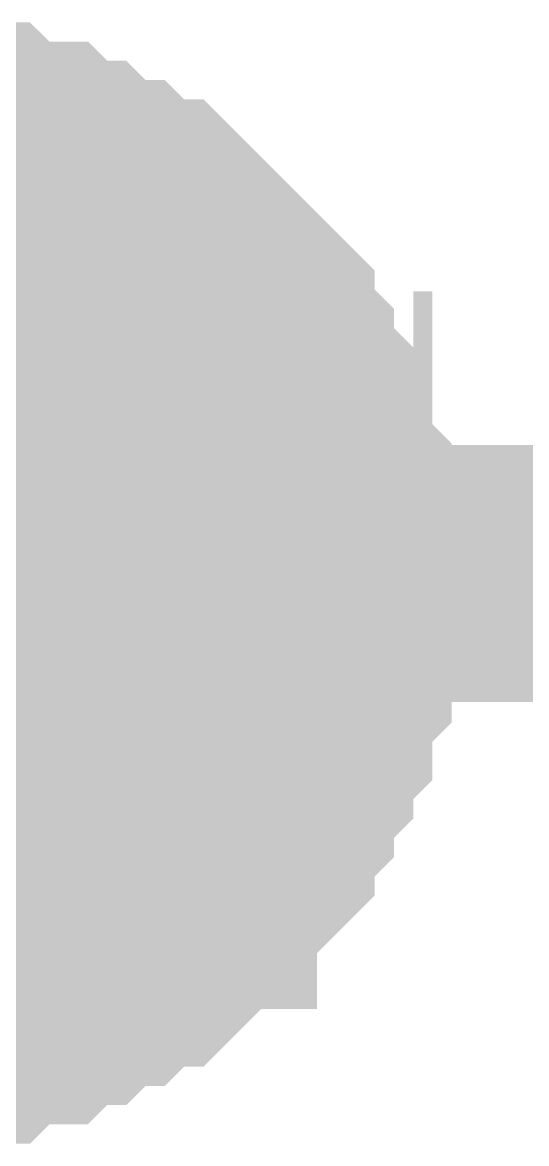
# Model space of a CAD drawing. Header units: millimetres. Extents: x 0 to 800, y 0 to 567.
# Drawn here: x 379.899 to 380.486, y 499.007 to 500.314 of the extents above; entities that cross this region are included whole.
import ezdxf

# ---------------------------------------------------------------- set-up
doc = ezdxf.new("R2010")
doc.units = ezdxf.units.MM
doc.layers.add('Sheet', color=255, linetype='Continuous')

msp = doc.modelspace()

# ---------------------------------------------------------------- linework, layer by layer
at = {"layer": 'Sheet'}
for points, const_width in [([(379.7339, 500.1644), (379.7563, 500.1644), (379.8011, 500.1421), (379.8235, 500.1421), (379.8459, 500.1421), (379.8683, 500.1197), (379.8907, 500.1197), (379.9131, 500.0973), (379.9355, 500.0973), (379.9579, 500.0749), (379.9579, 500.0749), (379.9803, 500.0525), (380.0027, 500.0301), (380.0251, 500.0301), (380.0475, 500.0077), (380.0699, 499.9853), (380.0699, 499.9629), (380.0923, 499.9405), (380.1147, 499.9181), (380.1147, 499.8957), (380.1371, 499.8733), (380.1371, 499.8509), (380.1595, 499.8509), (380.1595, 499.8061), (380.1595, 499.7837), (380.1819, 499.7613), (380.1819, 499.7389), (380.1819, 499.7165), (380.1819, 499.6941), (380.1819, 499.6717)], 0.2997), ([(379.7339, 500.1644), (379.7563, 500.1644), (379.7787, 500.1644), (379.8235, 500.1644), (379.8459, 500.1644), (379.8683, 500.1421), (379.8907, 500.1421), (379.9131, 500.1421), (379.9355, 500.1197), (379.9579, 500.1197), (379.9803, 500.0973), (380.0027, 500.0973), (380.0251, 500.0749), (380.0475, 500.0749), (380.0699, 500.0525), (380.0923, 500.0301), (380.0923, 500.0301), (380.1147, 500.0077), (380.1371, 499.9853), (380.1595, 499.9629), (380.1595, 499.9405), (380.1819, 499.9181), (380.1819, 499.8957), (380.2043, 499.8733), (380.2043, 499.8509), (380.2267, 499.8509), (380.2267, 499.8061), (380.2267, 499.7837), (380.2491, 499.7613), (380.2491, 499.7389), (380.2491, 499.7165), (380.2491, 499.6941), (380.2491, 499.6717)], 0.2997), ([(379.7339, 500.1644), (379.7563, 500.1644), (379.8011, 500.1421), (379.8235, 500.1421), (379.8459, 500.1421), (379.8683, 500.1197), (379.8907, 500.1197), (379.9131, 500.0973), (379.9355, 500.0973), (379.9579, 500.0749), (379.9579, 500.0749), (379.9803, 500.0525), (380.0027, 500.0301), (380.0251, 500.0301), (380.0475, 500.0077), (380.0699, 499.9853), (380.0699, 499.9629), (380.0923, 499.9405), (380.1147, 499.9181), (380.1147, 499.8957), (380.1371, 499.8733), (380.1371, 499.8509), (380.1595, 499.8509), (380.1595, 499.8061), (380.1595, 499.7837), (380.1819, 499.7613), (380.1819, 499.7389), (380.1819, 499.7165), (380.1819, 499.6941), (380.1819, 499.6717)], 0.2997), ([(379.7339, 500.1644), (379.7563, 500.1644), (379.7787, 500.1644), (379.8235, 500.1644), (379.8459, 500.1644), (379.8683, 500.1421), (379.8907, 500.1421), (379.9131, 500.1421), (379.9355, 500.1197), (379.9579, 500.1197), (379.9803, 500.0973), (380.0027, 500.0973), (380.0251, 500.0749), (380.0475, 500.0749), (380.0699, 500.0525), (380.0923, 500.0301), (380.0923, 500.0301), (380.1147, 500.0077), (380.1371, 499.9853), (380.1595, 499.9629), (380.1595, 499.9405), (380.1819, 499.9181), (380.1819, 499.8957), (380.2043, 499.8733), (380.2043, 499.8509), (380.2267, 499.8509), (380.2267, 499.8061), (380.2267, 499.7837), (380.2491, 499.7613), (380.2491, 499.7389), (380.2491, 499.7165), (380.2491, 499.6941), (380.2491, 499.6717)], 0.2997), ([(379.7339, 500.1644), (379.7563, 500.1644), (379.8011, 500.1421), (379.8235, 500.1421), (379.8459, 500.1421), (379.8683, 500.1197), (379.8907, 500.1197), (379.9131, 500.0973), (379.9355, 500.0973), (379.9579, 500.0749), (379.9579, 500.0749), (379.9803, 500.0525), (380.0027, 500.0301), (380.0251, 500.0301), (380.0475, 500.0077), (380.0699, 499.9853), (380.0699, 499.9629), (380.0923, 499.9405), (380.1147, 499.9181), (380.1147, 499.8957), (380.1371, 499.8733), (380.1371, 499.8509), (380.1595, 499.8509), (380.1595, 499.8061), (380.1595, 499.7837), (380.1819, 499.7613), (380.1819, 499.7389), (380.1819, 499.7165), (380.1819, 499.6941), (380.1819, 499.6717)], 0.2997), ([(379.7339, 500.1644), (379.7563, 500.1644), (379.8011, 500.1421), (379.8235, 500.1421), (379.8459, 500.1421), (379.8683, 500.1197), (379.8907, 500.1197), (379.9131, 500.0973), (379.9355, 500.0973), (379.9579, 500.0749), (379.9579, 500.0749), (379.9803, 500.0525), (380.0027, 500.0301), (380.0251, 500.0301), (380.0475, 500.0077), (380.0699, 499.9853), (380.0699, 499.9629), (380.0923, 499.9405), (380.1147, 499.9181), (380.1147, 499.8957), (380.1371, 499.8733), (380.1371, 499.8509), (380.1595, 499.8509), (380.1595, 499.8061), (380.1595, 499.7837), (380.1819, 499.7613), (380.1819, 499.7389), (380.1819, 499.7165), (380.1819, 499.6941), (380.1819, 499.6717)], 0.2997), ([(379.7339, 500.1644), (379.7563, 500.1644), (379.7787, 500.1644), (379.8235, 500.1644), (379.8459, 500.1644), (379.8683, 500.1421), (379.8907, 500.1421), (379.9131, 500.1421), (379.9355, 500.1197), (379.9579, 500.1197), (379.9803, 500.0973), (380.0027, 500.0973), (380.0251, 500.0749), (380.0475, 500.0749), (380.0699, 500.0525), (380.0923, 500.0301), (380.0923, 500.0301), (380.1147, 500.0077), (380.1371, 499.9853), (380.1595, 499.9629), (380.1595, 499.9405), (380.1819, 499.9181), (380.1819, 499.8957), (380.2043, 499.8733), (380.2043, 499.8509), (380.2267, 499.8509), (380.2267, 499.8061), (380.2267, 499.7837), (380.2491, 499.7613), (380.2491, 499.7389), (380.2491, 499.7165), (380.2491, 499.6941), (380.2491, 499.6717)], 0.2997), ([(379.7339, 500.1644), (379.7563, 500.1644), (379.8011, 500.1421), (379.8235, 500.1421), (379.8459, 500.1421), (379.8683, 500.1197), (379.8907, 500.1197), (379.9131, 500.0973), (379.9355, 500.0973), (379.9579, 500.0749), (379.9579, 500.0749), (379.9803, 500.0525), (380.0027, 500.0301), (380.0251, 500.0301), (380.0475, 500.0077), (380.0699, 499.9853), (380.0699, 499.9629), (380.0923, 499.9405), (380.1147, 499.9181), (380.1147, 499.8957), (380.1371, 499.8733), (380.1371, 499.8509), (380.1595, 499.8509), (380.1595, 499.8061), (380.1595, 499.7837), (380.1819, 499.7613), (380.1819, 499.7389), (380.1819, 499.7165), (380.1819, 499.6941), (380.1819, 499.6717)], 0.2997), ([(379.7339, 500.1644), (379.7563, 500.1644), (379.7787, 500.1644), (379.8235, 500.1644), (379.8459, 500.1644), (379.8683, 500.1421), (379.8907, 500.1421), (379.9131, 500.1421), (379.9355, 500.1197), (379.9579, 500.1197), (379.9803, 500.0973), (380.0027, 500.0973), (380.0251, 500.0749), (380.0475, 500.0749), (380.0699, 500.0525), (380.0923, 500.0301), (380.0923, 500.0301), (380.1147, 500.0077), (380.1371, 499.9853), (380.1595, 499.9629), (380.1595, 499.9405), (380.1819, 499.9181), (380.1819, 499.8957), (380.2043, 499.8733), (380.2043, 499.8509), (380.2267, 499.8509), (380.2267, 499.8061), (380.2267, 499.7837), (380.2491, 499.7613), (380.2491, 499.7389), (380.2491, 499.7165), (380.2491, 499.6941), (380.2491, 499.6717)], 0.2997), ([(379.7339, 500.1644), (379.7563, 500.1644), (379.8011, 500.1421), (379.8235, 500.1421), (379.8459, 500.1421), (379.8683, 500.1197), (379.8907, 500.1197), (379.9131, 500.0973), (379.9355, 500.0973), (379.9579, 500.0749), (379.9579, 500.0749), (379.9803, 500.0525), (380.0027, 500.0301), (380.0251, 500.0301), (380.0475, 500.0077), (380.0699, 499.9853), (380.0699, 499.9629), (380.0923, 499.9405), (380.1147, 499.9181), (380.1147, 499.8957), (380.1371, 499.8733), (380.1371, 499.8509), (380.1595, 499.8509), (380.1595, 499.8061), (380.1595, 499.7837), (380.1819, 499.7613), (380.1819, 499.7389), (380.1819, 499.7165), (380.1819, 499.6941), (380.1819, 499.6717)], 0.2997), ([(379.8459, 500.1644), (379.8683, 500.1421), (379.8907, 500.1421), (379.9131, 500.1421), (379.9355, 500.1197), (379.9579, 500.1197), (379.9803, 500.0973), (380.0027, 500.0973), (380.0251, 500.0749), (380.0475, 500.0749), (380.0699, 500.0525), (380.0923, 500.0301), (380.0923, 500.0301), (380.1147, 500.0077), (380.1371, 499.9853), (380.1595, 499.9629), (380.1595, 499.9405), (380.1819, 499.9181), (380.1819, 499.8957), (380.2043, 499.8733), (380.2043, 499.8509), (380.2267, 499.8509), (380.2267, 499.8061), (380.2267, 499.7837), (380.2491, 499.7613), (380.2491, 499.7389), (380.2491, 499.7165), (380.2491, 499.6941), (380.2491, 499.6717)], 0.0991), ([(379.8459, 500.1644), (379.8683, 500.1421), (379.8907, 500.1421), (379.9131, 500.1421), (379.9355, 500.1197), (379.9579, 500.1197), (379.9803, 500.0973), (380.0027, 500.0973), (380.0251, 500.0749), (380.0475, 500.0749), (380.0699, 500.0525), (380.0923, 500.0301), (380.0923, 500.0301), (380.1147, 500.0077), (380.1371, 499.9853), (380.1595, 499.9629), (380.1595, 499.9405), (380.1819, 499.9181), (380.1819, 499.8957), (380.2043, 499.8733), (380.2043, 499.8509), (380.2267, 499.8509), (380.2267, 499.8061), (380.2267, 499.7837), (380.2491, 499.7613), (380.2491, 499.7389), (380.2491, 499.7165), (380.2491, 499.6941), (380.2491, 499.6717)], 0.0991), ([(379.8459, 500.1644), (379.8683, 500.1421), (379.8907, 500.1421), (379.9131, 500.1421), (379.9355, 500.1197), (379.9579, 500.1197), (379.9803, 500.0973), (380.0027, 500.0973), (380.0251, 500.0749), (380.0475, 500.0749), (380.0699, 500.0525), (380.0923, 500.0301), (380.0923, 500.0301), (380.1147, 500.0077), (380.1371, 499.9853), (380.1595, 499.9629), (380.1595, 499.9405), (380.1819, 499.9181), (380.1819, 499.8957), (380.2043, 499.8733), (380.2043, 499.8509), (380.2267, 499.8509), (380.2267, 499.8061), (380.2267, 499.7837), (380.2491, 499.7613), (380.2491, 499.7389), (380.2491, 499.7165), (380.2491, 499.6941), (380.2491, 499.6717)], 0.0991), ([(379.8459, 500.1644), (379.8683, 500.1421), (379.8907, 500.1421), (379.9131, 500.1421), (379.9355, 500.1197), (379.9579, 500.1197), (379.9803, 500.0973), (380.0027, 500.0973), (380.0251, 500.0749), (380.0475, 500.0749), (380.0699, 500.0525), (380.0923, 500.0301), (380.0923, 500.0301), (380.1147, 500.0077), (380.1371, 499.9853), (380.1595, 499.9629), (380.1595, 499.9405), (380.1819, 499.9181), (380.1819, 499.8957), (380.2043, 499.8733), (380.2043, 499.8509), (380.2267, 499.8509), (380.2267, 499.8061), (380.2267, 499.7837), (380.2491, 499.7613), (380.2491, 499.7389), (380.2491, 499.7165), (380.2491, 499.6941), (380.2491, 499.6717)], 0.0991), ([(379.8459, 500.1421), (379.8683, 500.1197), (379.8907, 500.1197), (379.9131, 500.0973), (379.9355, 500.0973), (379.9579, 500.0749), (379.9579, 500.0749), (379.9803, 500.0525), (380.0027, 500.0301), (380.0251, 500.0301), (380.0475, 500.0077), (380.0699, 499.9853), (380.0699, 499.9629), (380.0923, 499.9405), (380.1147, 499.9181), (380.1147, 499.8957), (380.1371, 499.8733), (380.1371, 499.8509), (380.1595, 499.8509), (380.1595, 499.8061), (380.1595, 499.7837), (380.1819, 499.7613), (380.1819, 499.7389), (380.1819, 499.7165), (380.1819, 499.6941), (380.1819, 499.6717)], 0.0991), ([(379.8459, 500.1421), (379.8683, 500.1197), (379.8907, 500.1197), (379.9131, 500.0973), (379.9355, 500.0973), (379.9579, 500.0749), (379.9579, 500.0749), (379.9803, 500.0525), (380.0027, 500.0301), (380.0251, 500.0301), (380.0475, 500.0077), (380.0699, 499.9853), (380.0699, 499.9629), (380.0923, 499.9405), (380.1147, 499.9181), (380.1147, 499.8957), (380.1371, 499.8733), (380.1371, 499.8509), (380.1595, 499.8509), (380.1595, 499.8061), (380.1595, 499.7837), (380.1819, 499.7613), (380.1819, 499.7389), (380.1819, 499.7165), (380.1819, 499.6941), (380.1819, 499.6717)], 0.0991), ([(379.8459, 500.1421), (379.8683, 500.1197), (379.8907, 500.1197), (379.9131, 500.0973), (379.9355, 500.0973), (379.9579, 500.0749), (379.9579, 500.0749), (379.9803, 500.0525), (380.0027, 500.0301), (380.0251, 500.0301), (380.0475, 500.0077), (380.0699, 499.9853), (380.0699, 499.9629), (380.0923, 499.9405), (380.1147, 499.9181), (380.1147, 499.8957), (380.1371, 499.8733), (380.1371, 499.8509), (380.1595, 499.8509), (380.1595, 499.8061), (380.1595, 499.7837), (380.1819, 499.7613), (380.1819, 499.7389), (380.1819, 499.7165), (380.1819, 499.6941), (380.1819, 499.6717)], 0.0991), ([(379.8459, 500.1421), (379.8683, 500.1197), (379.8907, 500.1197), (379.9131, 500.0973), (379.9355, 500.0973), (379.9579, 500.0749), (379.9579, 500.0749), (379.9803, 500.0525), (380.0027, 500.0301), (380.0251, 500.0301), (380.0475, 500.0077), (380.0699, 499.9853), (380.0699, 499.9629), (380.0923, 499.9405), (380.1147, 499.9181), (380.1147, 499.8957), (380.1371, 499.8733), (380.1371, 499.8509), (380.1595, 499.8509), (380.1595, 499.8061), (380.1595, 499.7837), (380.1819, 499.7613), (380.1819, 499.7389), (380.1819, 499.7165), (380.1819, 499.6941), (380.1819, 499.6717)], 0.0991), ([(379.8459, 500.1421), (379.8683, 500.1197), (379.8907, 500.1197), (379.9131, 500.0973), (379.9355, 500.0973), (379.9579, 500.0749), (379.9579, 500.0749), (379.9803, 500.0525), (380.0027, 500.0301), (380.0251, 500.0301), (380.0475, 500.0077), (380.0699, 499.9853), (380.0699, 499.9629), (380.0923, 499.9405), (380.1147, 499.9181), (380.1147, 499.8957), (380.1371, 499.8733), (380.1371, 499.8509), (380.1595, 499.8509), (380.1595, 499.8061), (380.1595, 499.7837), (380.1819, 499.7613), (380.1819, 499.7389), (380.1819, 499.7165), (380.1819, 499.6941), (380.1819, 499.6717)], 0.0991), ([(379.8459, 500.1421), (379.8683, 500.1197), (379.8907, 500.1197), (379.9131, 500.0973), (379.9355, 500.0973), (379.9579, 500.0749), (379.9579, 500.0749), (379.9803, 500.0525), (380.0027, 500.0301), (380.0251, 500.0301), (380.0475, 500.0077), (380.0699, 499.9853), (380.0699, 499.9629), (380.0923, 499.9405), (380.1147, 499.9181), (380.1147, 499.8957), (380.1371, 499.8733), (380.1371, 499.8509), (380.1595, 499.8509), (380.1595, 499.8061), (380.1595, 499.7837), (380.1819, 499.7613), (380.1819, 499.7389), (380.1819, 499.7165), (380.1819, 499.6941), (380.1819, 499.6717)], 0.0991), ([(379.6667, 499.6717), (379.7339, 499.6717), (386.7673, 499.6717), (386.7673, 499.7165)], 0.2997), ([(380.1819, 499.6717), (380.1819, 499.6493), (380.1819, 499.6269), (380.1819, 499.5821), (380.1819, 499.5597), (380.1595, 499.5373), (380.1595, 499.5149), (380.1595, 499.4925), (380.1371, 499.4701), (380.1371, 499.4477), (380.1147, 499.4253), (380.1147, 499.4029), (380.0923, 499.3805), (380.0699, 499.3581), (380.0699, 499.3357), (380.0475, 499.3133), (380.0251, 499.3133), (380.0027, 499.2909), (379.9803, 499.2685), (379.9579, 499.2461), (379.9579, 499.2461), (379.9355, 499.2237), (379.9131, 499.2237), (379.8907, 499.2013), (379.8683, 499.2013), (379.8459, 499.1789), (379.8235, 499.1789), (379.8011, 499.1789), (379.7563, 499.1565), (379.7339, 499.1565)], 0.2997), ([(380.2491, 499.6717), (380.2491, 499.6493), (380.2491, 499.6269), (380.2491, 499.5821), (380.2491, 499.5597), (380.2267, 499.5373), (380.2267, 499.5149), (380.2267, 499.4925), (380.2043, 499.4701), (380.2043, 499.4477), (380.1819, 499.4253), (380.1819, 499.4029), (380.1595, 499.3805), (380.1595, 499.3581), (380.1371, 499.3357), (380.1147, 499.3133), (380.0923, 499.3133), (380.0923, 499.2909), (380.0699, 499.2685), (380.0475, 499.2461), (380.0251, 499.2461), (380.0027, 499.2237), (379.9803, 499.2237), (379.9579, 499.2013), (379.9355, 499.2013), (379.9131, 499.1789), (379.8907, 499.1789), (379.8683, 499.1789), (379.8459, 499.1565), (379.8235, 499.1565), (379.7787, 499.1565), (379.7563, 499.1565), (379.7339, 499.1565)], 0.2997), ([(380.1819, 499.6717), (380.1819, 499.6493), (380.1819, 499.6269), (380.1819, 499.5821), (380.1819, 499.5597), (380.1595, 499.5373), (380.1595, 499.5149), (380.1595, 499.4925), (380.1371, 499.4701), (380.1371, 499.4477), (380.1147, 499.4253), (380.1147, 499.4029), (380.0923, 499.3805), (380.0699, 499.3581), (380.0699, 499.3357), (380.0475, 499.3133), (380.0251, 499.3133), (380.0027, 499.2909), (379.9803, 499.2685), (379.9579, 499.2461), (379.9579, 499.2461), (379.9355, 499.2237), (379.9131, 499.2237), (379.8907, 499.2013), (379.8683, 499.2013), (379.8459, 499.1789), (379.8235, 499.1789), (379.8011, 499.1789), (379.7563, 499.1565), (379.7339, 499.1565)], 0.2997), ([(380.2491, 499.6717), (380.2491, 499.6493), (380.2491, 499.6269), (380.2491, 499.5821), (380.2491, 499.5597), (380.2267, 499.5373), (380.2267, 499.5149), (380.2267, 499.4925), (380.2043, 499.4701), (380.2043, 499.4477), (380.1819, 499.4253), (380.1819, 499.4029), (380.1595, 499.3805), (380.1595, 499.3581), (380.1371, 499.3357), (380.1147, 499.3133), (380.0923, 499.3133), (380.0923, 499.2909), (380.0699, 499.2685), (380.0475, 499.2461), (380.0251, 499.2461), (380.0027, 499.2237), (379.9803, 499.2237), (379.9579, 499.2013), (379.9355, 499.2013), (379.9131, 499.1789), (379.8907, 499.1789), (379.8683, 499.1789), (379.8459, 499.1565), (379.8235, 499.1565), (379.7787, 499.1565), (379.7563, 499.1565), (379.7339, 499.1565)], 0.2997), ([(380.1819, 499.6717), (380.1819, 499.6493), (380.1819, 499.6269), (380.1819, 499.5821), (380.1819, 499.5597), (380.1595, 499.5373), (380.1595, 499.5149), (380.1595, 499.4925), (380.1371, 499.4701), (380.1371, 499.4477), (380.1147, 499.4253), (380.1147, 499.4029), (380.0923, 499.3805), (380.0699, 499.3581), (380.0699, 499.3357), (380.0475, 499.3133), (380.0251, 499.3133), (380.0027, 499.2909), (379.9803, 499.2685), (379.9579, 499.2461), (379.9579, 499.2461), (379.9355, 499.2237), (379.9131, 499.2237), (379.8907, 499.2013), (379.8683, 499.2013), (379.8459, 499.1789), (379.8235, 499.1789), (379.8011, 499.1789), (379.7563, 499.1565), (379.7339, 499.1565)], 0.2997), ([(380.1819, 499.6717), (380.1819, 499.6493), (380.1819, 499.6269), (380.1819, 499.5821), (380.1819, 499.5597), (380.1595, 499.5373), (380.1595, 499.5149), (380.1595, 499.4925), (380.1371, 499.4701), (380.1371, 499.4477), (380.1147, 499.4253), (380.1147, 499.4029), (380.0923, 499.3805), (380.0699, 499.3581), (380.0699, 499.3357), (380.0475, 499.3133), (380.0251, 499.3133), (380.0027, 499.2909), (379.9803, 499.2685), (379.9579, 499.2461), (379.9579, 499.2461), (379.9355, 499.2237), (379.9131, 499.2237), (379.8907, 499.2013), (379.8683, 499.2013), (379.8459, 499.1789), (379.8235, 499.1789), (379.8011, 499.1789), (379.7563, 499.1565), (379.7339, 499.1565)], 0.2997), ([(380.2491, 499.6717), (380.2491, 499.6493), (380.2491, 499.6269), (380.2491, 499.5821), (380.2491, 499.5597), (380.2267, 499.5373), (380.2267, 499.5149), (380.2267, 499.4925), (380.2043, 499.4701), (380.2043, 499.4477), (380.1819, 499.4253), (380.1819, 499.4029), (380.1595, 499.3805), (380.1595, 499.3581), (380.1371, 499.3357), (380.1147, 499.3133), (380.0923, 499.3133), (380.0923, 499.2909), (380.0699, 499.2685), (380.0475, 499.2461), (380.0251, 499.2461), (380.0027, 499.2237), (379.9803, 499.2237), (379.9579, 499.2013), (379.9355, 499.2013), (379.9131, 499.1789), (379.8907, 499.1789), (379.8683, 499.1789), (379.8459, 499.1565), (379.8235, 499.1565), (379.7787, 499.1565), (379.7563, 499.1565), (379.7339, 499.1565)], 0.2997), ([(380.1819, 499.6717), (380.1819, 499.6493), (380.1819, 499.6269), (380.1819, 499.5821), (380.1819, 499.5597), (380.1595, 499.5373), (380.1595, 499.5149), (380.1595, 499.4925), (380.1371, 499.4701), (380.1371, 499.4477), (380.1147, 499.4253), (380.1147, 499.4029), (380.0923, 499.3805), (380.0699, 499.3581), (380.0699, 499.3357), (380.0475, 499.3133), (380.0251, 499.3133), (380.0027, 499.2909), (379.9803, 499.2685), (379.9579, 499.2461), (379.9579, 499.2461), (379.9355, 499.2237), (379.9131, 499.2237), (379.8907, 499.2013), (379.8683, 499.2013), (379.8459, 499.1789), (379.8235, 499.1789), (379.8011, 499.1789), (379.7563, 499.1565), (379.7339, 499.1565)], 0.2997), ([(380.2491, 499.6717), (380.2491, 499.6493), (380.2491, 499.6269), (380.2491, 499.5821), (380.2491, 499.5597), (380.2267, 499.5373), (380.2267, 499.5149), (380.2267, 499.4925), (380.2043, 499.4701), (380.2043, 499.4477), (380.1819, 499.4253), (380.1819, 499.4029), (380.1595, 499.3805), (380.1595, 499.3581), (380.1371, 499.3357), (380.1147, 499.3133), (380.0923, 499.3133), (380.0923, 499.2909), (380.0699, 499.2685), (380.0475, 499.2461), (380.0251, 499.2461), (380.0027, 499.2237), (379.9803, 499.2237), (379.9579, 499.2013), (379.9355, 499.2013), (379.9131, 499.1789), (379.8907, 499.1789), (379.8683, 499.1789), (379.8459, 499.1565), (379.8235, 499.1565), (379.7787, 499.1565), (379.7563, 499.1565), (379.7339, 499.1565)], 0.2997), ([(380.1819, 499.6717), (380.1819, 499.6493), (380.1819, 499.6269), (380.1819, 499.5821), (380.1819, 499.5597), (380.1595, 499.5373), (380.1595, 499.5149), (380.1595, 499.4925), (380.1371, 499.4701), (380.1371, 499.4477), (380.1147, 499.4253), (380.1147, 499.4029), (380.0923, 499.3805), (380.0699, 499.3581), (380.0699, 499.3357), (380.0475, 499.3133), (380.0251, 499.3133), (380.0027, 499.2909), (379.9803, 499.2685), (379.9579, 499.2461), (379.9579, 499.2461), (379.9355, 499.2237), (379.9131, 499.2237), (379.8907, 499.2013), (379.8683, 499.2013), (379.8459, 499.1789), (379.8235, 499.1789), (379.8011, 499.1789), (379.7563, 499.1565), (379.7339, 499.1565)], 0.2997), ([(380.1819, 499.6717), (380.1819, 499.6717), (380.1819, 499.6717), (380.1819, 499.6717), (380.1819, 499.6717), (380.1819, 499.6717), (380.1819, 499.6717), (380.1819, 499.6717), (380.1819, 499.6717), (380.1819, 499.6717), (380.1819, 499.6717), (380.1819, 499.6717), (380.1819, 499.6717), (380.1819, 499.6717), (380.1819, 499.6717), (380.1819, 499.6717), (380.1819, 499.6717), (380.1819, 499.6717), (380.1819, 499.6717), (380.1819, 499.6717), (380.1819, 499.6717), (380.1819, 499.6717), (380.1819, 499.6717), (380.1819, 499.6717), (380.1819, 499.6717), (380.1819, 499.6717), (380.1819, 499.6717), (380.1819, 499.6717), (380.1819, 499.6717), (380.1819, 499.6717), (380.1819, 499.6717), (380.1819, 499.6717), (380.1819, 499.6717)], 0.2997), ([(380.1819, 499.6717), (380.1819, 499.6717)], 0.2997), ([(380.1819, 499.6717), (380.1819, 499.6717), (380.1819, 499.6717), (380.1819, 499.6717), (380.1819, 499.6717), (380.1819, 499.6717), (380.1819, 499.6717), (380.1819, 499.6717), (380.1819, 499.6717), (380.1819, 499.6717), (380.1819, 499.6717), (380.1819, 499.6717), (380.1819, 499.6717), (380.1819, 499.6717), (380.1819, 499.6717), (380.1819, 499.6717), (380.1819, 499.6717), (380.1819, 499.6717), (380.1819, 499.6717), (380.1819, 499.6717), (380.1819, 499.6717), (380.1819, 499.6717), (380.1819, 499.6717), (380.1819, 499.6717), (380.1819, 499.6717), (380.1819, 499.6717), (380.1819, 499.6717), (380.1819, 499.6717), (380.1819, 499.6717), (380.1819, 499.6717), (380.1819, 499.6717), (380.1819, 499.6717), (380.1819, 499.6717)], 0.2997), ([(380.1819, 499.6717), (380.1819, 499.6717)], 0.2997), ([(380.1819, 499.6717), (380.1819, 499.6717), (380.1819, 499.6717), (380.1819, 499.6717), (380.1819, 499.6717), (380.1819, 499.6717), (380.1819, 499.6717), (380.1819, 499.6717), (380.1819, 499.6717), (380.1819, 499.6717), (380.1819, 499.6717), (380.1819, 499.6717), (380.1819, 499.6717), (380.1819, 499.6717), (380.1819, 499.6717), (380.1819, 499.6717), (380.1819, 499.6717), (380.1819, 499.6717), (380.1819, 499.6717), (380.1819, 499.6717), (380.1819, 499.6717), (380.1819, 499.6717), (380.1819, 499.6717), (380.1819, 499.6717), (380.1819, 499.6717), (380.1819, 499.6717), (380.1819, 499.6717), (380.1819, 499.6717), (380.1819, 499.6717), (380.1819, 499.6717), (380.1819, 499.6717), (380.1819, 499.6717), (380.1819, 499.6717)], 0.2997), ([(380.1819, 499.6717), (380.1819, 499.6717)], 0.2997), ([(380.1819, 499.6717), (380.1819, 499.6717), (380.1819, 499.6717), (380.1819, 499.6717), (380.1819, 499.6717), (380.1819, 499.6717), (380.1819, 499.6717), (380.1819, 499.6717), (380.1819, 499.6717), (380.1819, 499.6717), (380.1819, 499.6717), (380.1819, 499.6717), (380.1819, 499.6717), (380.1819, 499.6717), (380.1819, 499.6717), (380.1819, 499.6717), (380.1819, 499.6717), (380.1819, 499.6717), (380.1819, 499.6717), (380.1819, 499.6717), (380.1819, 499.6717), (380.1819, 499.6717), (380.1819, 499.6717), (380.1819, 499.6717), (380.1819, 499.6717), (380.1819, 499.6717), (380.1819, 499.6717), (380.1819, 499.6717), (380.1819, 499.6717), (380.1819, 499.6717), (380.1819, 499.6717), (380.1819, 499.6717), (380.1819, 499.6717)], 0.2997), ([(380.1819, 499.6717), (380.1819, 499.6717)], 0.2997), ([(380.1819, 499.6717), (380.1819, 499.6717), (380.1819, 499.6717), (380.1819, 499.6717), (380.1819, 499.6717), (380.1819, 499.6717), (380.1819, 499.6717), (380.1819, 499.6717), (380.1819, 499.6717), (380.1819, 499.6717), (380.1819, 499.6717), (380.1819, 499.6717), (380.1819, 499.6717), (380.1819, 499.6717), (380.1819, 499.6717), (380.1819, 499.6717), (380.1819, 499.6717), (380.1819, 499.6717), (380.1819, 499.6717), (380.1819, 499.6717), (380.1819, 499.6717), (380.1819, 499.6717), (380.1819, 499.6717), (380.1819, 499.6717), (380.1819, 499.6717), (380.1819, 499.6717), (380.1819, 499.6717), (380.1819, 499.6717), (380.1819, 499.6717), (380.1819, 499.6717), (380.1819, 499.6717), (380.1819, 499.6717), (380.1819, 499.6717)], 0.2997), ([(380.1819, 499.6717), (380.1819, 499.6717)], 0.2997), ([(380.1819, 499.6717), (380.1819, 499.6717), (380.1819, 499.6717), (380.1819, 499.6717), (380.1819, 499.6717), (380.1819, 499.6717), (380.1819, 499.6717), (380.1819, 499.6717), (380.1819, 499.6717), (380.1819, 499.6717), (380.1819, 499.6717), (380.1819, 499.6717), (380.1819, 499.6717), (380.1819, 499.6717), (380.1819, 499.6717), (380.1819, 499.6717), (380.1819, 499.6717), (380.1819, 499.6717), (380.1819, 499.6717), (380.1819, 499.6717), (380.1819, 499.6717), (380.1819, 499.6717), (380.1819, 499.6717), (380.1819, 499.6717), (380.1819, 499.6717), (380.1819, 499.6717), (380.1819, 499.6717), (380.1819, 499.6717), (380.1819, 499.6717), (380.1819, 499.6717), (380.1819, 499.6717), (380.1819, 499.6717), (380.1819, 499.6717)], 0.2997), ([(380.1819, 499.6717), (380.1819, 499.6717)], 0.2997), ([(380.2491, 499.6717), (380.2491, 499.6717), (380.2491, 499.6717), (380.2491, 499.6717), (380.2491, 499.6717), (380.2491, 499.6717), (380.2491, 499.6717), (380.2491, 499.6717), (380.2491, 499.6717), (380.2491, 499.6717), (380.2491, 499.6717), (380.2491, 499.6717), (380.2491, 499.6717), (380.2491, 499.6717), (380.2491, 499.6717), (380.2491, 499.6717), (380.2491, 499.6717), (380.2491, 499.6717), (380.2491, 499.6717), (380.2491, 499.6717), (380.2491, 499.6717), (380.2491, 499.6717), (380.2491, 499.6717), (380.2491, 499.6717), (380.2491, 499.6717), (380.2491, 499.6717), (380.2491, 499.6717), (380.2491, 499.6717), (380.2491, 499.6717), (380.2491, 499.6717), (380.2491, 499.6717), (380.2491, 499.6717), (380.2491, 499.6717)], 0.2997), ([(380.2491, 499.6717), (380.2491, 499.6717)], 0.2997), ([(380.2491, 499.6717), (380.2491, 499.6717), (380.2491, 499.6717), (380.2491, 499.6717), (380.2491, 499.6717), (380.2491, 499.6717), (380.2491, 499.6717), (380.2491, 499.6717), (380.2491, 499.6717), (380.2491, 499.6717), (380.2491, 499.6717), (380.2491, 499.6717), (380.2491, 499.6717), (380.2491, 499.6717), (380.2491, 499.6717), (380.2491, 499.6717), (380.2491, 499.6717), (380.2491, 499.6717), (380.2491, 499.6717), (380.2491, 499.6717), (380.2491, 499.6717), (380.2491, 499.6717), (380.2491, 499.6717), (380.2491, 499.6717), (380.2491, 499.6717), (380.2491, 499.6717), (380.2491, 499.6717), (380.2491, 499.6717), (380.2491, 499.6717), (380.2491, 499.6717), (380.2491, 499.6717), (380.2491, 499.6717), (380.2491, 499.6717)], 0.2997), ([(380.2491, 499.6717), (380.2491, 499.6717)], 0.2997), ([(380.2491, 499.6717), (380.2491, 499.6717), (380.2491, 499.6717), (380.2491, 499.6717), (380.2491, 499.6717), (380.2491, 499.6717), (380.2491, 499.6717), (380.2491, 499.6717), (380.2491, 499.6717), (380.2491, 499.6717), (380.2491, 499.6717), (380.2491, 499.6717), (380.2491, 499.6717), (380.2491, 499.6717), (380.2491, 499.6717), (380.2491, 499.6717), (380.2491, 499.6717), (380.2491, 499.6717), (380.2491, 499.6717), (380.2491, 499.6717), (380.2491, 499.6717), (380.2491, 499.6717), (380.2491, 499.6717), (380.2491, 499.6717), (380.2491, 499.6717), (380.2491, 499.6717), (380.2491, 499.6717), (380.2491, 499.6717), (380.2491, 499.6717), (380.2491, 499.6717), (380.2491, 499.6717), (380.2491, 499.6717), (380.2491, 499.6717)], 0.2997), ([(380.2491, 499.6717), (380.2491, 499.6717)], 0.2997), ([(380.2491, 499.6717), (380.2491, 499.6717), (380.2491, 499.6717), (380.2491, 499.6717), (380.2491, 499.6717), (380.2491, 499.6717), (380.2491, 499.6717), (380.2491, 499.6717), (380.2491, 499.6717), (380.2491, 499.6717), (380.2491, 499.6717), (380.2491, 499.6717), (380.2491, 499.6717), (380.2491, 499.6717), (380.2491, 499.6717), (380.2491, 499.6717), (380.2491, 499.6717), (380.2491, 499.6717), (380.2491, 499.6717), (380.2491, 499.6717), (380.2491, 499.6717), (380.2491, 499.6717), (380.2491, 499.6717), (380.2491, 499.6717), (380.2491, 499.6717), (380.2491, 499.6717), (380.2491, 499.6717), (380.2491, 499.6717), (380.2491, 499.6717), (380.2491, 499.6717), (380.2491, 499.6717), (380.2491, 499.6717), (380.2491, 499.6717)], 0.2997), ([(380.2491, 499.6717), (380.2491, 499.6717)], 0.2997), ([(380.1819, 499.6717), (380.1819, 499.6493), (380.1819, 499.6269), (380.1819, 499.5821), (380.1819, 499.5597), (380.1595, 499.5373), (380.1595, 499.5149), (380.1595, 499.4925), (380.1371, 499.4701), (380.1371, 499.4477), (380.1147, 499.4253), (380.1147, 499.4029), (380.0923, 499.3805), (380.0699, 499.3581), (380.0699, 499.3357), (380.0475, 499.3133), (380.0251, 499.3133), (380.0027, 499.2909), (379.9803, 499.2685), (379.9579, 499.2461), (379.9579, 499.2461), (379.9355, 499.2237), (379.9131, 499.2237), (379.8907, 499.2013), (379.8683, 499.2013), (379.8459, 499.1789)], 0.0991), ([(380.2491, 499.6717), (380.2491, 499.6493), (380.2491, 499.6269), (380.2491, 499.5821), (380.2491, 499.5597), (380.2267, 499.5373), (380.2267, 499.5149), (380.2267, 499.4925), (380.2043, 499.4701), (380.2043, 499.4477), (380.1819, 499.4253), (380.1819, 499.4029), (380.1595, 499.3805), (380.1595, 499.3581), (380.1371, 499.3357), (380.1147, 499.3133), (380.0923, 499.3133), (380.0923, 499.2909), (380.0699, 499.2685), (380.0475, 499.2461), (380.0251, 499.2461), (380.0027, 499.2237), (379.9803, 499.2237), (379.9579, 499.2013), (379.9355, 499.2013), (379.9131, 499.1789), (379.8907, 499.1789), (379.8683, 499.1789), (379.8459, 499.1565)], 0.0991), ([(380.1819, 499.6717), (380.1819, 499.6493), (380.1819, 499.6269), (380.1819, 499.5821), (380.1819, 499.5597), (380.1595, 499.5373), (380.1595, 499.5149), (380.1595, 499.4925), (380.1371, 499.4701), (380.1371, 499.4477), (380.1147, 499.4253), (380.1147, 499.4029), (380.0923, 499.3805), (380.0699, 499.3581), (380.0699, 499.3357), (380.0475, 499.3133), (380.0251, 499.3133), (380.0027, 499.2909), (379.9803, 499.2685), (379.9579, 499.2461), (379.9579, 499.2461), (379.9355, 499.2237), (379.9131, 499.2237), (379.8907, 499.2013), (379.8683, 499.2013), (379.8459, 499.1789)], 0.0991), ([(380.2491, 499.6717), (380.2491, 499.6493), (380.2491, 499.6269), (380.2491, 499.5821), (380.2491, 499.5597), (380.2267, 499.5373), (380.2267, 499.5149), (380.2267, 499.4925), (380.2043, 499.4701), (380.2043, 499.4477), (380.1819, 499.4253), (380.1819, 499.4029), (380.1595, 499.3805), (380.1595, 499.3581), (380.1371, 499.3357), (380.1147, 499.3133), (380.0923, 499.3133), (380.0923, 499.2909), (380.0699, 499.2685), (380.0475, 499.2461), (380.0251, 499.2461), (380.0027, 499.2237), (379.9803, 499.2237), (379.9579, 499.2013), (379.9355, 499.2013), (379.9131, 499.1789), (379.8907, 499.1789), (379.8683, 499.1789), (379.8459, 499.1565)], 0.0991), ([(380.1819, 499.6717), (380.1819, 499.6493), (380.1819, 499.6269), (380.1819, 499.5821), (380.1819, 499.5597), (380.1595, 499.5373), (380.1595, 499.5149), (380.1595, 499.4925), (380.1371, 499.4701), (380.1371, 499.4477), (380.1147, 499.4253), (380.1147, 499.4029), (380.0923, 499.3805), (380.0699, 499.3581), (380.0699, 499.3357), (380.0475, 499.3133), (380.0251, 499.3133), (380.0027, 499.2909), (379.9803, 499.2685), (379.9579, 499.2461), (379.9579, 499.2461), (379.9355, 499.2237), (379.9131, 499.2237), (379.8907, 499.2013), (379.8683, 499.2013), (379.8459, 499.1789)], 0.0991), ([(380.1819, 499.6717), (380.1819, 499.6493), (380.1819, 499.6269), (380.1819, 499.5821), (380.1819, 499.5597), (380.1595, 499.5373), (380.1595, 499.5149), (380.1595, 499.4925), (380.1371, 499.4701), (380.1371, 499.4477), (380.1147, 499.4253), (380.1147, 499.4029), (380.0923, 499.3805), (380.0699, 499.3581), (380.0699, 499.3357), (380.0475, 499.3133), (380.0251, 499.3133), (380.0027, 499.2909), (379.9803, 499.2685), (379.9579, 499.2461), (379.9579, 499.2461), (379.9355, 499.2237), (379.9131, 499.2237), (379.8907, 499.2013), (379.8683, 499.2013), (379.8459, 499.1789)], 0.0991), ([(380.2491, 499.6717), (380.2491, 499.6493), (380.2491, 499.6269), (380.2491, 499.5821), (380.2491, 499.5597), (380.2267, 499.5373), (380.2267, 499.5149), (380.2267, 499.4925), (380.2043, 499.4701), (380.2043, 499.4477), (380.1819, 499.4253), (380.1819, 499.4029), (380.1595, 499.3805), (380.1595, 499.3581), (380.1371, 499.3357), (380.1147, 499.3133), (380.0923, 499.3133), (380.0923, 499.2909), (380.0699, 499.2685), (380.0475, 499.2461), (380.0251, 499.2461), (380.0027, 499.2237), (379.9803, 499.2237), (379.9579, 499.2013), (379.9355, 499.2013), (379.9131, 499.1789), (379.8907, 499.1789), (379.8683, 499.1789), (379.8459, 499.1565)], 0.0991), ([(380.1819, 499.6717), (380.1819, 499.6493), (380.1819, 499.6269), (380.1819, 499.5821), (380.1819, 499.5597), (380.1595, 499.5373), (380.1595, 499.5149), (380.1595, 499.4925), (380.1371, 499.4701), (380.1371, 499.4477), (380.1147, 499.4253), (380.1147, 499.4029), (380.0923, 499.3805), (380.0699, 499.3581), (380.0699, 499.3357), (380.0475, 499.3133), (380.0251, 499.3133), (380.0027, 499.2909), (379.9803, 499.2685), (379.9579, 499.2461), (379.9579, 499.2461), (379.9355, 499.2237), (379.9131, 499.2237), (379.8907, 499.2013), (379.8683, 499.2013), (379.8459, 499.1789)], 0.0991), ([(380.2491, 499.6717), (380.2491, 499.6493), (380.2491, 499.6269), (380.2491, 499.5821), (380.2491, 499.5597), (380.2267, 499.5373), (380.2267, 499.5149), (380.2267, 499.4925), (380.2043, 499.4701), (380.2043, 499.4477), (380.1819, 499.4253), (380.1819, 499.4029), (380.1595, 499.3805), (380.1595, 499.3581), (380.1371, 499.3357), (380.1147, 499.3133), (380.0923, 499.3133), (380.0923, 499.2909), (380.0699, 499.2685), (380.0475, 499.2461), (380.0251, 499.2461), (380.0027, 499.2237), (379.9803, 499.2237), (379.9579, 499.2013), (379.9355, 499.2013), (379.9131, 499.1789), (379.8907, 499.1789), (379.8683, 499.1789), (379.8459, 499.1565)], 0.0991), ([(380.1819, 499.6717), (380.1819, 499.6493), (380.1819, 499.6269), (380.1819, 499.5821), (380.1819, 499.5597), (380.1595, 499.5373), (380.1595, 499.5149), (380.1595, 499.4925), (380.1371, 499.4701), (380.1371, 499.4477), (380.1147, 499.4253), (380.1147, 499.4029), (380.0923, 499.3805), (380.0699, 499.3581), (380.0699, 499.3357), (380.0475, 499.3133), (380.0251, 499.3133), (380.0027, 499.2909), (379.9803, 499.2685), (379.9579, 499.2461), (379.9579, 499.2461), (379.9355, 499.2237), (379.9131, 499.2237), (379.8907, 499.2013), (379.8683, 499.2013), (379.8459, 499.1789)], 0.0991), ([(380.1819, 499.6717), (380.1819, 499.6717), (380.1819, 499.6717), (380.1819, 499.6717), (380.1819, 499.6717), (380.1819, 499.6717), (380.1819, 499.6717), (380.1819, 499.6717), (380.1819, 499.6717), (380.1819, 499.6717), (380.1819, 499.6717), (380.1819, 499.6717), (380.1819, 499.6717), (380.1819, 499.6717), (380.1819, 499.6717), (380.1819, 499.6717), (380.1819, 499.6717), (380.1819, 499.6717), (380.1819, 499.6717), (380.1819, 499.6717), (380.1819, 499.6717), (380.1819, 499.6717), (380.1819, 499.6717), (380.1819, 499.6717), (380.1819, 499.6717), (380.1819, 499.6717), (380.1819, 499.6717), (380.1819, 499.6717), (380.1819, 499.6717), (380.1819, 499.6717), (380.1819, 499.6717), (380.1819, 499.6717), (380.1819, 499.6717)], 0.0991), ([(380.1819, 499.6717), (380.1819, 499.6717)], 0.0991), ([(380.1819, 499.6717), (380.1819, 499.6717), (380.1819, 499.6717), (380.1819, 499.6717), (380.1819, 499.6717), (380.1819, 499.6717), (380.1819, 499.6717), (380.1819, 499.6717), (380.1819, 499.6717), (380.1819, 499.6717), (380.1819, 499.6717), (380.1819, 499.6717), (380.1819, 499.6717), (380.1819, 499.6717), (380.1819, 499.6717), (380.1819, 499.6717), (380.1819, 499.6717), (380.1819, 499.6717), (380.1819, 499.6717), (380.1819, 499.6717), (380.1819, 499.6717), (380.1819, 499.6717), (380.1819, 499.6717), (380.1819, 499.6717), (380.1819, 499.6717), (380.1819, 499.6717), (380.1819, 499.6717), (380.1819, 499.6717), (380.1819, 499.6717), (380.1819, 499.6717), (380.1819, 499.6717), (380.1819, 499.6717), (380.1819, 499.6717)], 0.0991), ([(380.1819, 499.6717), (380.1819, 499.6717)], 0.0991), ([(380.1819, 499.6717), (380.1819, 499.6717), (380.1819, 499.6717), (380.1819, 499.6717), (380.1819, 499.6717), (380.1819, 499.6717), (380.1819, 499.6717), (380.1819, 499.6717), (380.1819, 499.6717), (380.1819, 499.6717), (380.1819, 499.6717), (380.1819, 499.6717), (380.1819, 499.6717), (380.1819, 499.6717), (380.1819, 499.6717), (380.1819, 499.6717), (380.1819, 499.6717), (380.1819, 499.6717), (380.1819, 499.6717), (380.1819, 499.6717), (380.1819, 499.6717), (380.1819, 499.6717), (380.1819, 499.6717), (380.1819, 499.6717), (380.1819, 499.6717), (380.1819, 499.6717), (380.1819, 499.6717), (380.1819, 499.6717), (380.1819, 499.6717), (380.1819, 499.6717), (380.1819, 499.6717), (380.1819, 499.6717), (380.1819, 499.6717)], 0.0991), ([(380.1819, 499.6717), (380.1819, 499.6717)], 0.0991), ([(380.1819, 499.6717), (380.1819, 499.6717), (380.1819, 499.6717), (380.1819, 499.6717), (380.1819, 499.6717), (380.1819, 499.6717), (380.1819, 499.6717), (380.1819, 499.6717), (380.1819, 499.6717), (380.1819, 499.6717), (380.1819, 499.6717), (380.1819, 499.6717), (380.1819, 499.6717), (380.1819, 499.6717), (380.1819, 499.6717), (380.1819, 499.6717), (380.1819, 499.6717), (380.1819, 499.6717), (380.1819, 499.6717), (380.1819, 499.6717), (380.1819, 499.6717), (380.1819, 499.6717), (380.1819, 499.6717), (380.1819, 499.6717), (380.1819, 499.6717), (380.1819, 499.6717), (380.1819, 499.6717), (380.1819, 499.6717), (380.1819, 499.6717), (380.1819, 499.6717), (380.1819, 499.6717), (380.1819, 499.6717), (380.1819, 499.6717)], 0.0991), ([(380.1819, 499.6717), (380.1819, 499.6717)], 0.0991), ([(380.1819, 499.6717), (380.1819, 499.6717), (380.1819, 499.6717), (380.1819, 499.6717), (380.1819, 499.6717), (380.1819, 499.6717), (380.1819, 499.6717), (380.1819, 499.6717), (380.1819, 499.6717), (380.1819, 499.6717), (380.1819, 499.6717), (380.1819, 499.6717), (380.1819, 499.6717), (380.1819, 499.6717), (380.1819, 499.6717), (380.1819, 499.6717), (380.1819, 499.6717), (380.1819, 499.6717), (380.1819, 499.6717), (380.1819, 499.6717), (380.1819, 499.6717), (380.1819, 499.6717), (380.1819, 499.6717), (380.1819, 499.6717), (380.1819, 499.6717), (380.1819, 499.6717), (380.1819, 499.6717), (380.1819, 499.6717), (380.1819, 499.6717), (380.1819, 499.6717), (380.1819, 499.6717), (380.1819, 499.6717), (380.1819, 499.6717)], 0.0991), ([(380.1819, 499.6717), (380.1819, 499.6717)], 0.0991), ([(380.1819, 499.6717), (380.1819, 499.6717), (380.1819, 499.6717), (380.1819, 499.6717), (380.1819, 499.6717), (380.1819, 499.6717), (380.1819, 499.6717), (380.1819, 499.6717), (380.1819, 499.6717), (380.1819, 499.6717), (380.1819, 499.6717), (380.1819, 499.6717), (380.1819, 499.6717), (380.1819, 499.6717), (380.1819, 499.6717), (380.1819, 499.6717), (380.1819, 499.6717), (380.1819, 499.6717), (380.1819, 499.6717), (380.1819, 499.6717), (380.1819, 499.6717), (380.1819, 499.6717), (380.1819, 499.6717), (380.1819, 499.6717), (380.1819, 499.6717), (380.1819, 499.6717), (380.1819, 499.6717), (380.1819, 499.6717), (380.1819, 499.6717), (380.1819, 499.6717), (380.1819, 499.6717), (380.1819, 499.6717), (380.1819, 499.6717)], 0.0991), ([(380.1819, 499.6717), (380.1819, 499.6717)], 0.0991), ([(380.2491, 499.6717), (380.2491, 499.6717), (380.2491, 499.6717), (380.2491, 499.6717), (380.2491, 499.6717), (380.2491, 499.6717), (380.2491, 499.6717), (380.2491, 499.6717), (380.2491, 499.6717), (380.2491, 499.6717), (380.2491, 499.6717), (380.2491, 499.6717), (380.2491, 499.6717), (380.2491, 499.6717), (380.2491, 499.6717), (380.2491, 499.6717), (380.2491, 499.6717), (380.2491, 499.6717), (380.2491, 499.6717), (380.2491, 499.6717), (380.2491, 499.6717), (380.2491, 499.6717), (380.2491, 499.6717), (380.2491, 499.6717), (380.2491, 499.6717), (380.2491, 499.6717), (380.2491, 499.6717), (380.2491, 499.6717), (380.2491, 499.6717), (380.2491, 499.6717), (380.2491, 499.6717), (380.2491, 499.6717), (380.2491, 499.6717)], 0.0991), ([(380.2491, 499.6717), (380.2491, 499.6717)], 0.0991), ([(380.2491, 499.6717), (380.2491, 499.6717), (380.2491, 499.6717), (380.2491, 499.6717), (380.2491, 499.6717), (380.2491, 499.6717), (380.2491, 499.6717), (380.2491, 499.6717), (380.2491, 499.6717), (380.2491, 499.6717), (380.2491, 499.6717), (380.2491, 499.6717), (380.2491, 499.6717), (380.2491, 499.6717), (380.2491, 499.6717), (380.2491, 499.6717), (380.2491, 499.6717), (380.2491, 499.6717), (380.2491, 499.6717), (380.2491, 499.6717), (380.2491, 499.6717), (380.2491, 499.6717), (380.2491, 499.6717), (380.2491, 499.6717), (380.2491, 499.6717), (380.2491, 499.6717), (380.2491, 499.6717), (380.2491, 499.6717), (380.2491, 499.6717), (380.2491, 499.6717), (380.2491, 499.6717), (380.2491, 499.6717), (380.2491, 499.6717)], 0.0991), ([(380.2491, 499.6717), (380.2491, 499.6717)], 0.0991), ([(380.2491, 499.6717), (380.2491, 499.6717), (380.2491, 499.6717), (380.2491, 499.6717), (380.2491, 499.6717), (380.2491, 499.6717), (380.2491, 499.6717), (380.2491, 499.6717), (380.2491, 499.6717), (380.2491, 499.6717), (380.2491, 499.6717), (380.2491, 499.6717), (380.2491, 499.6717), (380.2491, 499.6717), (380.2491, 499.6717), (380.2491, 499.6717), (380.2491, 499.6717), (380.2491, 499.6717), (380.2491, 499.6717), (380.2491, 499.6717), (380.2491, 499.6717), (380.2491, 499.6717), (380.2491, 499.6717), (380.2491, 499.6717), (380.2491, 499.6717), (380.2491, 499.6717), (380.2491, 499.6717), (380.2491, 499.6717), (380.2491, 499.6717), (380.2491, 499.6717), (380.2491, 499.6717), (380.2491, 499.6717), (380.2491, 499.6717)], 0.0991), ([(380.2491, 499.6717), (380.2491, 499.6717)], 0.0991), ([(380.2491, 499.6717), (380.2491, 499.6717), (380.2491, 499.6717), (380.2491, 499.6717), (380.2491, 499.6717), (380.2491, 499.6717), (380.2491, 499.6717), (380.2491, 499.6717), (380.2491, 499.6717), (380.2491, 499.6717), (380.2491, 499.6717), (380.2491, 499.6717), (380.2491, 499.6717), (380.2491, 499.6717), (380.2491, 499.6717), (380.2491, 499.6717), (380.2491, 499.6717), (380.2491, 499.6717), (380.2491, 499.6717), (380.2491, 499.6717), (380.2491, 499.6717), (380.2491, 499.6717), (380.2491, 499.6717), (380.2491, 499.6717), (380.2491, 499.6717), (380.2491, 499.6717), (380.2491, 499.6717), (380.2491, 499.6717), (380.2491, 499.6717), (380.2491, 499.6717), (380.2491, 499.6717), (380.2491, 499.6717), (380.2491, 499.6717)], 0.0991), ([(380.2491, 499.6717), (380.2491, 499.6717)], 0.0991)]:
    msp.add_lwpolyline(points, dxfattribs=dict(at, const_width=const_width))
at = {"layer": 'Sheet', "const_width": 0.508}
for points in [[(379.4001, 499.6804, 1), (379.9081, 499.6804, 1)], [(379.476, 499.6804, 1), (379.984, 499.6804, 1)]]:
    msp.add_lwpolyline(points, format="xyb", close=True, dxfattribs=at)

doc.saveas('drawing.dxf')
